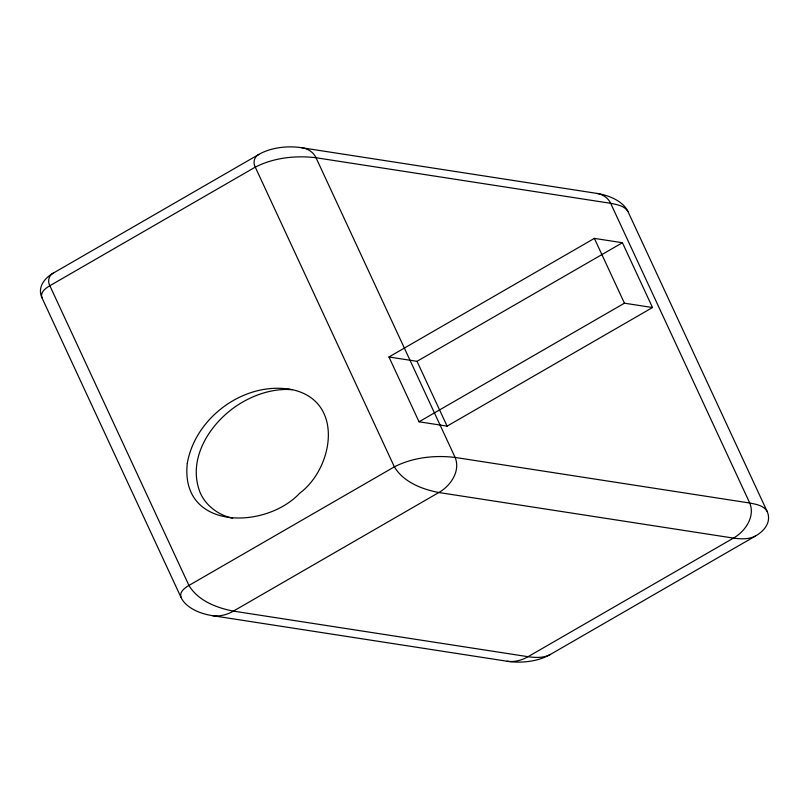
<?xml version="1.0" encoding="UTF-8"?>
<svg xmlns="http://www.w3.org/2000/svg" width="809" height="809" viewBox="0 0 809 809"><rect width="100%" height="100%" fill="white"/><g stroke="black" fill="none" stroke-linecap="round" stroke-linejoin="round"><path stroke-width="1.21" d="M627.936 211.493A44.475 25.676 0 0 0 596.486 193.331L301.848 147.754A44.475 25.676 0 0 0 258.89 154.398L53.475 272.997C48.762 275.232 47.347 281.34 49.845 285.729L188.942 585.443C198.124 600.804 216.61 607.862 233.417 611.119L528.055 656.696C535.366 657.707 543.375 658.152 550.11 654.602L755.525 536.003A44.475 25.676 0 0 0 767.033 511.197L627.936 211.493C624.396 205.678 616.792 204.535 610.653 203.312L316.016 157.735C295.528 155.288 273.796 157.684 255.27 167.129L49.845 285.729C45.769 288.115 39.843 292.332 41.967 297.803L181.064 597.507A44.475 25.676 0 0 0 212.514 615.669L507.152 661.246C514.382 662.318 521.795 660.296 528.055 656.696L733.47 538.096C745.2 531.462 755.384 516.688 749.751 503.026L610.653 203.312C608.257 197.983 602.897 194.443 597.234 193.462M258.89 154.398C254.178 156.633 252.762 162.74 255.27 167.129L394.367 466.844C403.539 482.204 422.025 489.273 438.842 492.519L733.47 538.096C740.791 539.107 748.79 539.552 755.525 536.003M388.957 356.981L594.372 238.382L622.434 242.73L652.509 307.531L447.094 426.131L419.032 421.782L388.957 356.981L417.019 361.32L622.434 242.73M419.032 421.782L624.447 303.193L652.509 307.531M290.229 389.513C273.604 388.775 257.07 393.791 242.74 402.033C212.251 419.284 185.767 457.692 200.41 493.227C206.275 506.212 218.926 515.222 232.648 518.276M212.514 615.669C219.745 616.741 227.157 614.719 233.417 611.119L438.842 492.519C450.562 485.885 460.756 471.111 455.113 457.439L316.016 157.735C313.508 152.153 307.794 148.583 301.848 147.754M767.033 511.197C763.484 505.392 755.899 504.24 749.751 503.026L455.113 457.439C434.625 455.002 412.893 457.388 394.367 466.844L188.942 585.443C184.877 587.819 178.941 592.046 181.064 597.507M594.372 238.382L624.447 303.193M417.019 361.32L447.094 426.131M287.468 389.432A39.965 23.077 0 0 1 292.342 389.645M41.967 297.803A44.475 25.676 0 0 1 53.475 272.997M550.11 654.602A44.475 25.676 0 0 1 507.152 661.246M187.294 463.294C179.851 530.573 265.423 529.834 299.684 493.247C333.045 468.401 344.492 402.892 294.243 390.13C247.028 379.472 195.475 416.15 187.294 463.294"/></g></svg>
